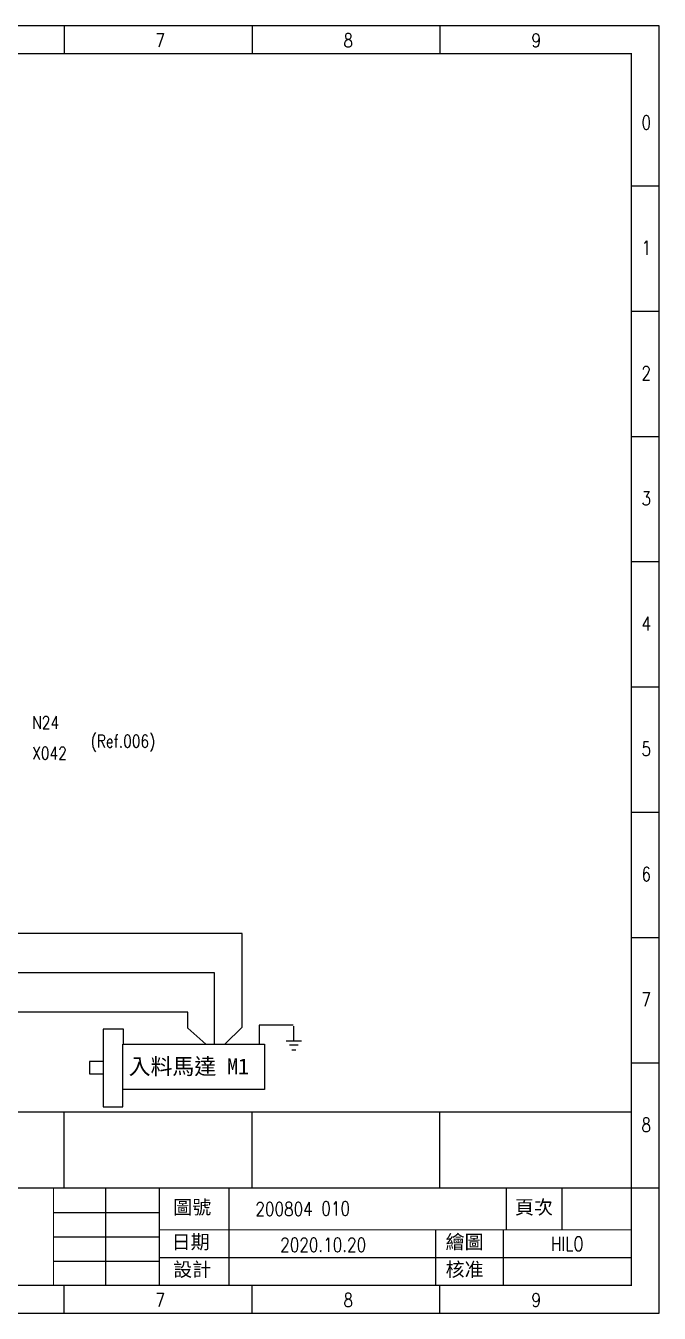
# Model space of a CAD drawing. Header units: millimetres. Extents: x -1721 to 4288, y -273 to 2028.
# Drawn here: x 184.6 to 275.7, y 280.1 to 465.1 of the extents above; entities that cross this region are included whole.
import ezdxf

# ---------------------------------------------------------------- set-up
doc = ezdxf.new("R2010")
doc.units = ezdxf.units.MM
doc.header["$LTSCALE"] = 5
doc.header["$MEASUREMENT"] = 0
doc.layers.get('0').update_dxf_attribs({"linetype": 'CONTINUOUS'})
for name, color, linetype in [('AIR', 7, 'CONTINUOUS'), ('圖框', 7, 'CONTINUOUS'), ('文字', 4, 'CONTINUOUS')]:
    doc.layers.add(name, color=color, linetype=linetype)
doc.styles.add('MtXpl_', font='mingliub.ttc')
doc.styles.add('MtXpl__1', font='mingliub.ttc')
doc.styles.add('標楷體', font='simplex.shx', dxfattribs={"width": 0.8, "bigfont": 'chineset.shx'})

# ---------------------------------------------------------------- blocks, each defined once
blk = doc.blocks.new('圖框')
at = {"layer": '圖框'}
for p, q in [((279, 185), (0, 185)), ((193.5, 185), (193.5, 181)), ((220.5, 185), (220.5, 181)), ((247.5, 185), (247.5, 181)), ((279, 0), (279, 185)), ((275, 162), (279, 162)), ((275, 144), (279, 144)), ((275, 126), (279, 126)), ((275, 108), (279, 108)), ((275, 90), (279, 90)), ((275, 72), (279, 72)), ((275, 54), (279, 54)), ((275, 36), (279, 36)), ((4, 28.96), (275, 28.96)), ((193.5, 17.96), (193.5, 28.96)), ((220.5, 17.96), (220.5, 28.96)), ((247.5, 17.96), (247.5, 28.96)), ((4, 18), (275, 18)), ((199.44, 18), (199.44, 4)), ((207.14, 18), (207.14, 4)), ((217.16, 18), (217.16, 4)), ((257, 18), (257, 12)), ((265, 18), (265, 12)), ((275, 18), (279, 18)), ((192, 14.5), (207.14, 14.5)), ((192, 11), (207.14, 11)), ((192, 7.5), (207.14, 7.5)), ((207.14, 8), (275, 8)), ((193.5, 0), (193.5, 4)), ((220.5, 0), (220.5, 4)), ((247.5, 0), (247.5, 4)), ((0, 0), (279, 0))]:
    blk.add_line(p, q, dxfattribs=at)
at = {"layer": '圖框', "const_width": 0.2}
for points in [[(4, 4), (275, 4), (275, 181), (4, 181)], [(4, 181), (275, 181), (275, 4), (4, 4)]]:
    blk.add_lwpolyline(points, close=True, dxfattribs=at)
at = {"layer": '圖框'}
for points, const_width in [([(4, 18), (275, 18)], 0.2), ([(192, 18), (192, 4)], 0.15), ([(207.14, 12), (275, 12)], 0.15)]:
    blk.add_lwpolyline(points, dxfattribs=dict(at, const_width=const_width))
for points in [[(246.85, 12), (246.85, 4)], [(256.58, 12), (256.58, 4)]]:
    blk.add_lwpolyline(points, dxfattribs=at)
at = {"layer": '圖框', "style": '標楷體', "width": 0.8}
for s, p in [('7', (206.64, 181.9)), ('8', (233.64, 181.9)), ('9', (260.64, 181.9)), ('0', (276.45, 170.09)), ('1', (276.45, 152.09)), ('2', (276.45, 134.09)), ('3', (276.45, 116.09)), ('4', (276.45, 98.09)), ('5', (276.45, 80.09)), ('6', (276.45, 62.09)), ('7', (276.45, 44.09)), ('8', (276.45, 26.09)), ('7', (206.64, 0.9)), ('8', (233.64, 0.9)), ('9', (260.64, 0.9))]:
    blk.add_text(s, height=2, dxfattribs=at).set_placement(p)
at = {"layer": '圖框', "style": 'MtXpl_'}
for s, p in [('圖號', (209.18, 14.24)), ('頁次^J', (258.27, 14.24)), ('日期', (208.95, 9.25)), ('繪圖', (248.31, 9.25)), ('設計', (209.18, 5.29)), ('核准', (248.31, 5.29))]:
    blk.add_text(s, height=2, dxfattribs=at).set_placement(p)

msp = doc.modelspace()

# ---------------------------------------------------------------- linework, layer by layer
for p, q in [((215.715, 334.696), (154.623, 334.696)), ((215.715, 321.221), (215.715, 334.696)), ((211.763, 329.037), (149.543, 329.037)), ((211.763, 318.795), (211.763, 329.037)), ((207.953, 323.378), (144.463, 323.378)), ((207.953, 321.065), (207.953, 323.378))]:
    msp.add_line(p, q)
at = {"layer": 'AIR'}
for p, q in [((198.696, 320.939), (195.76, 320.939)), ((195.76, 320.939), (195.76, 309.768)), ((198.696, 318.795), (198.696, 320.939)), ((207.953, 321.065), (210.525, 318.795)), ((215.715, 321.221), (213.255, 318.795)), ((223.063, 321.521), (218.188, 321.521)), ((218.188, 321.521), (218.188, 318.795)), ((223.094, 321.371), (223.094, 319.343)), ((198.583, 318.795), (218.933, 318.795)), ((198.583, 312.25), (198.583, 318.795)), ((218.933, 318.795), (218.933, 312.25)), ((222.047, 319.265), (224.258, 319.265)), ((222.551, 318.683), (223.793, 318.683)), ((222.861, 317.985), (223.443, 317.985)), ((195.76, 316.296), (193.797, 316.296)), ((193.797, 316.296), (193.797, 314.511)), ((193.797, 314.511), (195.76, 314.511)), ((218.933, 312.25), (198.583, 312.25)), ((198.583, 309.768), (198.583, 312.25)), ((195.76, 309.768), (198.583, 309.768))]:
    msp.add_line(p, q, dxfattribs=at)

# ---------------------------------------------------------------- block references
at = {"color": 0, "linetype": 'Continuous'}
msp.add_blockref('圖框', (-3.349, 280.12), dxfattribs=at)

# ---------------------------------------------------------------- texts
at = {"layer": 'AIR', "style": '標楷體', "width": 0.8}
for s, p in [('N24', (185.577, 364.085)), ('(Ref.006)', (193.978, 361.398)), ('X042', (185.577, 359.68))]:
    msp.add_text(s, height=1.811, dxfattribs=at).set_placement(p)
at = {"layer": 'AIR', "style": 'MtXpl__1'}
msp.add_text('入料馬達 M1', height=2.3054, dxfattribs=at).set_placement((199.428, 314.435))
at = {"layer": '文字', "style": '標楷體', "width": 0.8}
for s, p in [('200804', (217.635, 294.098)), ('010', (227.11, 294.185)), ('2020.10.20', (221.2, 288.964)), ('HILO', (260.073, 289.086))]:
    msp.add_text(s, height=2, dxfattribs=at).set_placement(p)

doc.saveas('drawing.dxf')
